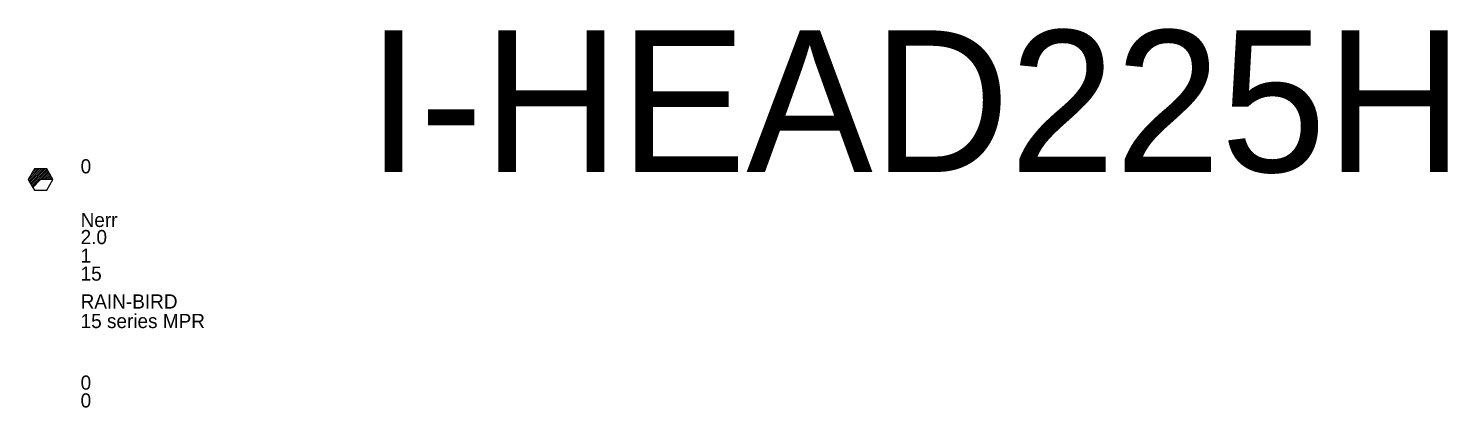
# Model space of a CAD drawing. Extents: x -141445 to -141321, y 26410 to 27069.
# Drawn here: x -141408.01 to -141398, y 26743.19 to 26745.87 of the extents above; entities that cross this region are included whole.
import ezdxf

# ---------------------------------------------------------------- set-up
doc = ezdxf.new("R2010")
doc.units = 0
doc.header["$MEASUREMENT"] = 0
doc.layers.get('0').update_dxf_attribs({"linetype": 'CONTINUOUS'})
for name, color, linetype in [('$I-ATT-TEXTDAT', 81, 'CONTINUOUS'), ('$I-ATT-TEXTVIS', 3, 'CONTINUOUS'), ('PEN00', 3, 'CONTINUOUS'), ('PEN000-S', 11, 'CONTINUOUS')]:
    doc.layers.add(name, color=color, linetype=linetype)

# ---------------------------------------------------------------- blocks, each defined once
blk = doc.blocks.new('*X25')
at = {"color": 0}
for p, q in [((10314.682, -15675.559), (10315.191, -15675.049)), ((10314.714, -15675.615), (10315.279, -15675.049)), ((10314.746, -15675.671), (10315.368, -15675.049)), ((10314.777, -15675.375), (10315.103, -15675.049)), ((10314.779, -15675.727), (10315.456, -15675.049)), ((10314.811, -15675.783), (10315.543, -15675.051)), ((10314.843, -15675.839), (10315.575, -15675.107)), ((10314.876, -15675.895), (10315.608, -15675.163)), ((10314.898, -15675.166), (10315.014, -15675.049)), ((10315.31, -15675.549), (10315.64, -15675.219)), ((10315.398, -15675.549), (10315.672, -15675.275)), ((10315.486, -15675.549), (10315.705, -15675.331)), ((10315.575, -15675.549), (10315.737, -15675.387)), ((10315.663, -15675.549), (10315.769, -15675.443)), ((10315.752, -15675.549), (10315.802, -15675.499))]:
    blk.add_line(p, q, dxfattribs=at)
blk = doc.blocks.new('I-HEAD225H')
at = {"layer": 'PEN00'}
for p, q in [((-0.043, 0.075), (-0.087, 0)), ((-0.087, 0), (-0.055, -0.055)), ((0, 0), (-0.055, -0.055)), ((0.043, 0.075), (-0.043, 0.075)), ((0.087, 0), (0, 0)), ((0.087, 0), (0.043, 0.075)), ((0.043, -0.075), (0.087, 0)), ((-0.055, -0.055), (-0.043, -0.075)), ((-0.043, -0.075), (0.043, -0.075))]:
    blk.add_line(p, q, dxfattribs=at)
at = {"layer": 'PEN000-S', "xscale": 0.15, "yscale": 0.15, "zscale": 0.15}
blk.add_blockref('*X25', (-1547.288, 2351.332), dxfattribs=at)
at = {"layer": '$I-ATT-TEXTDAT'}
for tag, p in [('ID', (0.282, -0.335)), ('GPM', (0.282, -0.456)), ('SIZE', (0.282, -0.587)), ('RADIUS', (0.282, -0.714)), ('MAKE', (0.282, -0.911)), ('MODEL', (0.282, -1.049)), ('DAT1', (0.282, -1.484)), ('DAT2', (0.282, -1.61))]:
    blk.add_attdef(tag, p, '', height=0.1, dxfattribs=at)
at = {"layer": '$I-ATT-TEXTVIS'}
blk.add_attdef('SEQFLOW', (0.282, 0.044), '', height=0.1, dxfattribs=at)

msp = doc.modelspace()

# ---------------------------------------------------------------- block references
msp.add_blockref('I-HEAD225H', (-141407.921, 26744.802)).add_auto_attribs({'SEQFLOW': '0', 'ID': 'Nerr', 'GPM': '2.0', 'SIZE': '1', 'RADIUS': '15', 'MAKE': 'RAIN-BIRD', 'MODEL': '15 series MPR', 'DAT1': '0', 'DAT2': '0'})

# ---------------------------------------------------------------- texts
msp.add_text('I-HEAD225H', height=1).set_placement((-141405.619, 26744.856))

doc.saveas('drawing.dxf')
